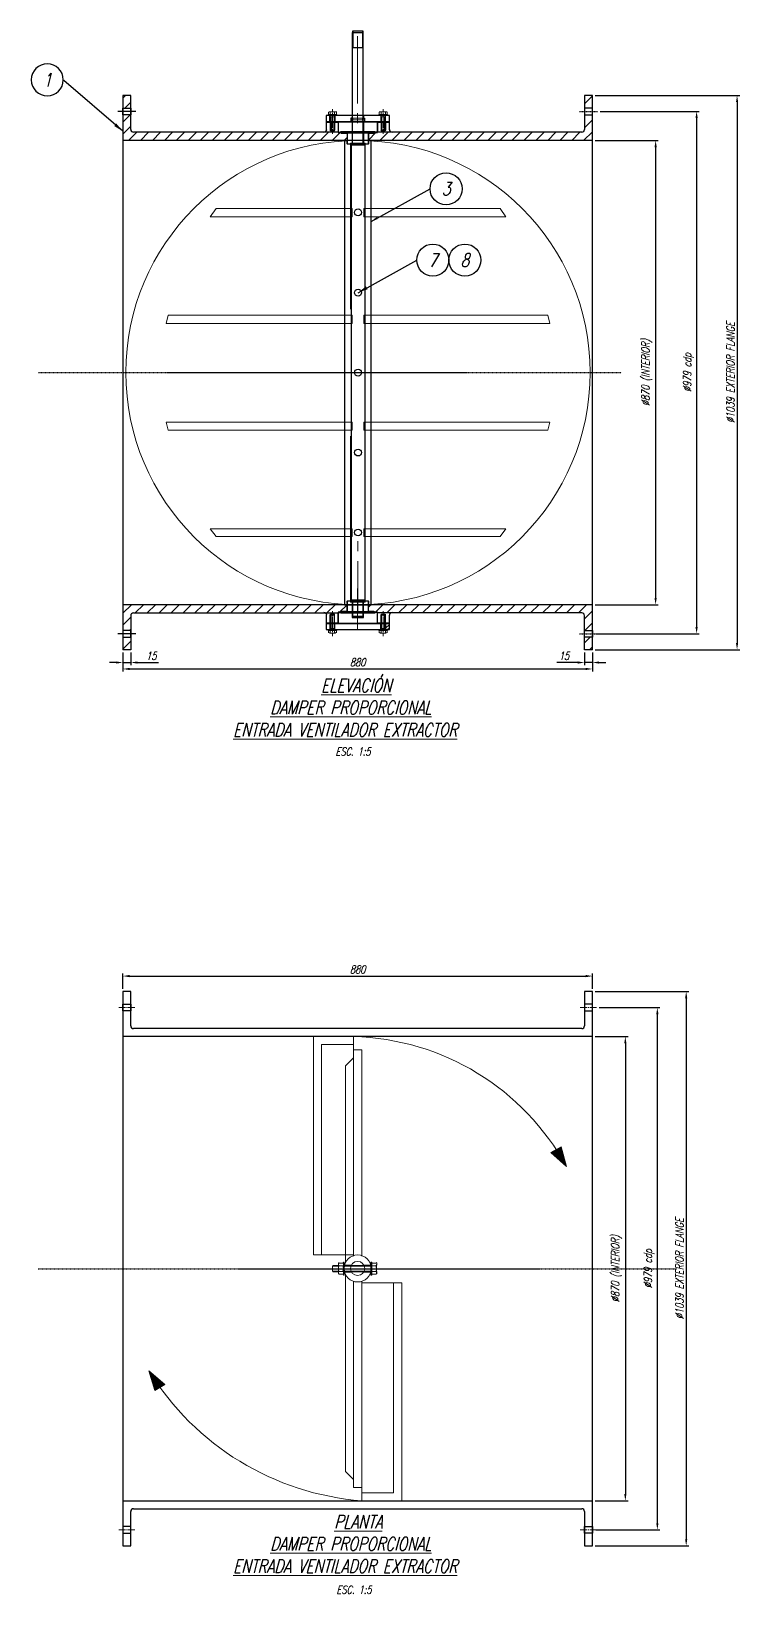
# Model space of a CAD drawing. Header units: millimetres. Extents: x 2392 to 5408, y 1309 to 4238.
# Drawn here: x 2392 to 3720, y 1309 to 4238 of the extents above; entities that cross this region are included whole.
import ezdxf
from ezdxf.enums import TextEntityAlignment as Align

# ---------------------------------------------------------------- set-up
doc = ezdxf.new("R2010")
doc.units = ezdxf.units.MM
doc.header["$LTSCALE"] = 5
doc.linetypes.add('CENTER', pattern=[2, 1.25, -0.25, 0.25, -0.25])
for name, color, linetype in [('IA-ACHU', 1, 'Continuous'), ('IA-DIBUJO', 3, 'Continuous'), ('IA-DIM', 7, 'Continuous'), ('IA-EJES', 4, 'CENTER'), ('IA-SIMBOLS', 2, 'Continuous')]:
    doc.layers.add(name, color=color, linetype=linetype)
doc.layers.add('IA-TITLE', color=6, linetype='Continuous', lineweight=13)
doc.layers.add('IA-TRAZ', color=8, linetype='Continuous', lineweight=5)
doc.styles.add('ING-AMB', font='romans.shx', dxfattribs={"width": 0.75, "oblique": 15})
doc.styles.add('SALVADOR', font='romans.shx', dxfattribs={"width": 0.75, "oblique": 15})
doc.dimstyles.new('50', dxfattribs={"dimscale": 50, "dimtxt": 3, "dimasz": 2.5, "dimexe": 1, "dimexo": 1, "dimgap": 1, "dimtad": 1, "dimdec": 0, "dimzin": 0, "dimdsep": 46, "dimtxsty": 'ING-AMB', "dimcen": 0.1, "dimclrd": 7, "dimclre": 7, "dimclrt": 2, "dimadec": 0, "dimazin": 0, "dimtfac": 1, "dimtdec": 0, "dimtmove": 0, "dimatfit": 0, "dimfxl": 1, "dimtolj": 1, "dimtzin": 0, "dimarcsym": 0})
doc.dimstyles.new('ING-AMB 5', dxfattribs={"dimscale": 5, "dimtxt": 3, "dimasz": 2.5, "dimexe": 1, "dimexo": 1, "dimgap": 1, "dimtad": 1, "dimdec": 0, "dimzin": 0, "dimdsep": 46, "dimtxsty": 'ING-AMB', "dimcen": 0.1, "dimclrd": 7, "dimclre": 7, "dimclrt": 2, "dimadec": 0, "dimazin": 0, "dimtfac": 1, "dimtdec": 0, "dimtmove": 0, "dimatfit": 0, "dimfxl": 1.25, "dimtolj": 1, "dimtzin": 0, "dimarcsym": 1})

# ---------------------------------------------------------------- blocks, each defined once
blk = doc.blocks.new('*D1')
at = {"layer": 'Defpoints', "color": 0, "transparency": 16777216}
for p in [(3443.5, 2467.1), (2563.5, 2438.2), (3443.5, 2438.2)]:
    blk.add_point(p, dxfattribs=at)
at = {"layer": 'IA-DIM', "color": 7, "lineweight": -2, "transparency": 16777216}
for p, q in [((2563.5, 2443.2), (2563.5, 2472.1)), ((2576, 2467.1), (3431, 2467.1)), ((3443.5, 2443.2), (3443.5, 2472.1))]:
    blk.add_line(p, q, dxfattribs=at)
at = {"layer": 'IA-DIM', "color": 7, "transparency": 16777216}
for points in [[(2576, 2469.2), (2576, 2465), (2563.5, 2467.1)], [(3431, 2469.2), (3431, 2465), (3443.5, 2467.1)]]:
    blk.add_solid(points, dxfattribs=at)
at = {"layer": 'IA-DIM', "color": 2, "transparency": 16777216, "insert": (3003.5, 2479.6), "char_height": 15, "attachment_point": 5, "style": 'ING-AMB'}
blk.add_mtext('\\A1;880', dxfattribs=at)
blk = doc.blocks.new('*D6')
at = {"layer": 'Defpoints', "color": 0, "transparency": 16777216}
for p in [(2563.5, 3078.7), (3443.5, 3078.7), (3443.5, 3042.7)]:
    blk.add_point(p, dxfattribs=at)
at = {"layer": 'IA-DIM', "color": 7, "lineweight": -2, "transparency": 16777216}
for p, q in [((2563.5, 3073.7), (2563.5, 3037.7)), ((3443.5, 3073.7), (3443.5, 3037.7)), ((2576, 3042.7), (3431, 3042.7))]:
    blk.add_line(p, q, dxfattribs=at)
at = {"layer": 'IA-DIM', "color": 7, "transparency": 16777216}
for points in [[(2576, 3044.8), (2576, 3040.7), (2563.5, 3042.7)], [(3431, 3044.8), (3431, 3040.7), (3443.5, 3042.7)]]:
    blk.add_solid(points, dxfattribs=at)
at = {"layer": 'IA-DIM', "color": 2, "transparency": 16777216, "insert": (3003.5, 3055.2), "char_height": 15, "attachment_point": 5, "style": 'ING-AMB'}
blk.add_mtext('\\A1;880', dxfattribs=at)
blk = doc.blocks.new('*D7')
at = {"layer": 'Defpoints', "color": 0, "transparency": 16777216}
for p in [(3428.6, 3078.7), (3443.5, 3078.7), (3428.6, 3054.8)]:
    blk.add_point(p, dxfattribs=at)
at = {"layer": 'IA-DIM', "color": 7, "lineweight": -2, "transparency": 16777216}
for p, q in [((3416.1, 3054.8), (3376.8, 3054.8)), ((3428.6, 3073.7), (3428.6, 3049.8)), ((3443.5, 3054.8), (3428.6, 3054.8)), ((3443.5, 3073.7), (3443.5, 3049.8)), ((3456, 3054.8), (3468.5, 3054.8))]:
    blk.add_line(p, q, dxfattribs=at)
at = {"layer": 'IA-DIM', "color": 7, "transparency": 16777216}
for points in [[(3416.1, 3056.9), (3416.1, 3052.7), (3428.6, 3054.8)], [(3456, 3056.9), (3456, 3052.7), (3443.5, 3054.8)]]:
    blk.add_solid(points, dxfattribs=at)
at = {"layer": 'IA-DIM', "color": 2, "transparency": 16777216, "insert": (3390.2, 3067.3), "char_height": 15, "attachment_point": 5, "style": 'ING-AMB'}
blk.add_mtext('\\A1;15', dxfattribs=at)
blk = doc.blocks.new('*D8')
at = {"layer": 'Defpoints', "color": 0, "transparency": 16777216}
for p in [(2563.5, 3078.7), (2578.3, 3078.7), (2578.3, 3054.8)]:
    blk.add_point(p, dxfattribs=at)
at = {"layer": 'IA-DIM', "color": 7, "lineweight": -2, "transparency": 16777216}
for p, q in [((2551, 3054.8), (2538.5, 3054.8)), ((2563.5, 3073.7), (2563.5, 3049.8)), ((2563.5, 3054.8), (2578.3, 3054.8)), ((2578.3, 3073.7), (2578.3, 3049.8)), ((2590.8, 3054.8), (2630.2, 3054.8))]:
    blk.add_line(p, q, dxfattribs=at)
at = {"layer": 'IA-DIM', "color": 7, "transparency": 16777216}
for points in [[(2551, 3056.9), (2551, 3052.7), (2563.5, 3054.8)], [(2590.8, 3056.9), (2590.8, 3052.7), (2578.3, 3054.8)]]:
    blk.add_solid(points, dxfattribs=at)
at = {"layer": 'IA-DIM', "color": 2, "transparency": 16777216, "insert": (2616.8, 3067.3), "char_height": 15, "attachment_point": 5, "style": 'ING-AMB'}
blk.add_mtext('\\A1;15', dxfattribs=at)
blk = doc.blocks.new('EJE')
blk.add_circle((0, 6), 6)
at = {"style": 'SALVADOR', "oblique": 15, "width": 0.75}
blk.add_attdef('N', text='', height=5, dxfattribs=at).set_placement((0, 6), align=Align.MIDDLE)
blk = doc.blocks.new('*D16')
at = {"layer": 'Defpoints', "color": 0, "transparency": 16777216}
for p in [(3443.5, 4033.2), (3443.5, 3163.2), (3561.9, 3163.2)]:
    blk.add_point(p, dxfattribs=at)
at = {"layer": 'IA-DIM', "color": 7, "lineweight": -2, "transparency": 16777216}
for p, q in [((3448.5, 4033.2), (3566.9, 4033.2)), ((3561.9, 4020.7), (3561.9, 3175.7)), ((3448.5, 3163.2), (3566.9, 3163.2))]:
    blk.add_line(p, q, dxfattribs=at)
at = {"layer": 'IA-DIM', "color": 7, "transparency": 16777216}
for points in [[(3559.8, 4020.7), (3564, 4020.7), (3561.9, 4033.2)], [(3559.8, 3175.7), (3564, 3175.7), (3561.9, 3163.2)]]:
    blk.add_solid(points, dxfattribs=at)
at = {"layer": 'IA-DIM', "color": 2, "transparency": 16777216, "insert": (3545.5, 3598.2), "char_height": 15, "width": 448.613, "attachment_point": 5, "rotation": 90, "style": 'ING-AMB'}
blk.add_mtext('\\A1;%%C870 (INTERIOR)', dxfattribs=at)
blk = doc.blocks.new('*D17')
at = {"layer": 'Defpoints', "color": 0, "transparency": 16777216}
for p in [(3452.9, 4087.7), (3444.8, 3108.7), (3638.7, 3108.7)]:
    blk.add_point(p, dxfattribs=at)
at = {"layer": 'IA-DIM', "color": 7, "lineweight": -2, "transparency": 16777216}
for p, q in [((3457.9, 4087.7), (3643.7, 4087.7)), ((3638.7, 4075.2), (3638.7, 3121.2)), ((3449.8, 3108.7), (3643.7, 3108.7))]:
    blk.add_line(p, q, dxfattribs=at)
at = {"layer": 'IA-DIM', "color": 7, "transparency": 16777216}
for points in [[(3636.6, 4075.2), (3640.8, 4075.2), (3638.7, 4087.7)], [(3636.6, 3121.2), (3640.8, 3121.2), (3638.7, 3108.7)]]:
    blk.add_solid(points, dxfattribs=at)
at = {"layer": 'IA-DIM', "color": 2, "transparency": 16777216, "insert": (3623.7, 3598.2), "char_height": 15, "width": 312.256, "attachment_point": 5, "rotation": 90, "style": 'ING-AMB'}
blk.add_mtext('\\A1;%%C979 cdp', dxfattribs=at)
blk = doc.blocks.new('*D18')
at = {"layer": 'Defpoints', "color": 0, "transparency": 16777216}
for p in [(3443.5, 4117.7), (3443.5, 3078.7), (3714.5, 3078.7)]:
    blk.add_point(p, dxfattribs=at)
at = {"layer": 'IA-DIM', "color": 7, "lineweight": -2, "transparency": 16777216}
for p, q in [((3448.5, 4117.7), (3719.5, 4117.7)), ((3714.5, 4105.2), (3714.5, 3091.2)), ((3448.5, 3078.7), (3719.5, 3078.7))]:
    blk.add_line(p, q, dxfattribs=at)
at = {"layer": 'IA-DIM', "color": 7, "transparency": 16777216}
for points in [[(3712.5, 4105.2), (3716.6, 4105.2), (3714.5, 4117.7)], [(3712.5, 3091.2), (3716.6, 3091.2), (3714.5, 3078.7)]]:
    blk.add_solid(points, dxfattribs=at)
at = {"layer": 'IA-DIM', "color": 2, "transparency": 16777216, "insert": (3702, 3598.2), "char_height": 15, "width": 518.991, "attachment_point": 5, "rotation": 90, "style": 'ING-AMB'}
blk.add_mtext('\\A1;%%C1039 EXTERIOR FLANGE', dxfattribs=at)
blk = doc.blocks.new('*D20')
at = {"layer": 'Defpoints', "color": 0, "transparency": 16777216}
for p in [(3443.5, 2353.7), (3443.5, 1483.7), (3505.2, 1483.7)]:
    blk.add_point(p, dxfattribs=at)
at = {"layer": 'IA-DIM', "color": 7, "lineweight": -2, "transparency": 16777216}
for p, q in [((3448.5, 2353.7), (3510.2, 2353.7)), ((3505.2, 2341.2), (3505.2, 1496.2)), ((3448.5, 1483.7), (3510.2, 1483.7))]:
    blk.add_line(p, q, dxfattribs=at)
at = {"layer": 'IA-DIM', "color": 7, "transparency": 16777216}
for points in [[(3503.1, 2341.2), (3507.2, 2341.2), (3505.2, 2353.7)], [(3503.1, 1496.2), (3507.2, 1496.2), (3505.2, 1483.7)]]:
    blk.add_solid(points, dxfattribs=at)
at = {"layer": 'IA-DIM', "color": 2, "transparency": 16777216, "insert": (3488.7, 1918.7), "char_height": 15, "width": 448.613, "attachment_point": 5, "rotation": 90, "style": 'ING-AMB'}
blk.add_mtext('\\A1;%%C870 (INTERIOR)', dxfattribs=at)
blk = doc.blocks.new('*D19')
at = {"layer": 'Defpoints', "color": 0, "transparency": 16777216}
for p in [(3443.5, 2438.2), (3443.5, 1399.2), (3619.2, 1399.2)]:
    blk.add_point(p, dxfattribs=at)
at = {"layer": 'IA-DIM', "color": 7, "lineweight": -2, "transparency": 16777216}
for p, q in [((3448.5, 2438.2), (3624.2, 2438.2)), ((3619.2, 2425.7), (3619.2, 1411.7)), ((3448.5, 1399.2), (3624.2, 1399.2))]:
    blk.add_line(p, q, dxfattribs=at)
at = {"layer": 'IA-DIM', "color": 7, "transparency": 16777216}
for points in [[(3617.1, 2425.7), (3621.2, 2425.7), (3619.2, 2438.2)], [(3617.1, 1411.7), (3621.2, 1411.7), (3619.2, 1399.2)]]:
    blk.add_solid(points, dxfattribs=at)
at = {"layer": 'IA-DIM', "color": 2, "transparency": 16777216, "insert": (3606.7, 1918.7), "char_height": 15, "width": 518.991, "attachment_point": 5, "rotation": 90, "style": 'ING-AMB'}
blk.add_mtext('\\A1;%%C1039 EXTERIOR FLANGE', dxfattribs=at)
blk = doc.blocks.new('*D21')
at = {"layer": 'Defpoints', "color": 0, "transparency": 16777216}
for p in [(3450.9, 2408.2), (3444.8, 1429.2), (3565.1, 1429.2)]:
    blk.add_point(p, dxfattribs=at)
at = {"layer": 'IA-DIM', "color": 7, "lineweight": -2, "transparency": 16777216}
for p, q in [((3455.9, 2408.2), (3570.1, 2408.2)), ((3565.1, 2395.7), (3565.1, 1441.7)), ((3449.8, 1429.2), (3570.1, 1429.2))]:
    blk.add_line(p, q, dxfattribs=at)
at = {"layer": 'IA-DIM', "color": 7, "transparency": 16777216}
for points in [[(3563.1, 2395.7), (3567.2, 2395.7), (3565.1, 2408.2)], [(3563.1, 1441.7), (3567.2, 1441.7), (3565.1, 1429.2)]]:
    blk.add_solid(points, dxfattribs=at)
at = {"layer": 'IA-DIM', "color": 2, "transparency": 16777216, "insert": (3550.1, 1918.7), "char_height": 15, "width": 312.256, "attachment_point": 5, "rotation": 90, "style": 'ING-AMB'}
blk.add_mtext('\\A1;%%C979 cdp', dxfattribs=at)

msp = doc.modelspace()

# ---------------------------------------------------------------- hatches: boundary and pattern name
at = {"transparency": 33554559}
h = msp.add_hatch(color=256, dxfattribs=at)
h.paths.add_polyline_path([(3053.1, 1447.4), (3052.7, 1447.4), (3053.1, 1447.4)], flags=0)
h.paths.add_polyline_path([(3053.1, 1447.4), (3052.8, 1447.4), (3053.1, 1447.4)], flags=0)
h.paths.add_polyline_path([(3053.1, 1447.4), (3052.8, 1447.4), (3053.1, 1447.4)], flags=0)
h = msp.add_hatch(color=256, dxfattribs=at)
h.paths.add_polyline_path([(3054.7, 1453.2), (3054.6, 1453.2), (3054.7, 1453.2)], flags=0)
h.paths.add_polyline_path([(3054.7, 1453.2), (3054.6, 1453.2), (3054.7, 1453.2)], flags=0)
h.paths.add_polyline_path([(3054.7, 1453.2), (3054.6, 1453.2), (3054.7, 1453.2)], flags=0)
h.paths.add_polyline_path([(3054.7, 1453.2), (3054.6, 1453.2), (3054.7, 1453.2)], flags=0)
h = msp.add_hatch(color=256, dxfattribs=at)
h.paths.add_polyline_path([(3054.9, 1453.2), (3054.6, 1453.2), (3054.9, 1453.2)], flags=0)
h.paths.add_polyline_path([(3054.9, 1453.2), (3054.7, 1453.2), (3054.9, 1453.2)], flags=0)
h.paths.add_polyline_path([(3054.9, 1453.2), (3054.7, 1453.2), (3054.9, 1453.2)], flags=0)
h = msp.add_hatch(color=256, dxfattribs=at)
h.paths.add_polyline_path([(3058.9, 1451.2), (3058.6, 1451.2), (3058.9, 1451.2)], flags=0)
h.paths.add_polyline_path([(3058.9, 1451.2), (3058.7, 1451.2), (3058.9, 1451.2)], flags=0)
h.paths.add_polyline_path([(3058.9, 1451.2), (3058.7, 1451.2), (3058.9, 1451.2)], flags=0)
h = msp.add_hatch(color=256, dxfattribs=at)
h.paths.add_polyline_path([(3059.5, 1444.8), (3059.5, 1444.8), (3059.5, 1444.8)], flags=0)
h.paths.add_polyline_path([(3059.5, 1444.8), (3059.5, 1444.8), (3059.5, 1444.8)], flags=0)
h.paths.add_polyline_path([(3059.5, 1444.8), (3059.4, 1444.8), (3059.5, 1444.8)], flags=0)
h = msp.add_hatch(color=256, dxfattribs=at)
h.paths.add_polyline_path([(3054.9, 1431.1), (3054.9, 1431.1), (3054.9, 1431.1)], flags=0)
h.paths.add_polyline_path([(3054.9, 1431.1), (3054.8, 1431.1), (3054.9, 1431.1)], flags=0)
h.paths.add_polyline_path([(3054.9, 1431.1), (3054.8, 1431.1), (3054.9, 1431.1)], flags=0)
h.paths.add_polyline_path([(3054.9, 1431.1), (3054.8, 1431.1), (3054.9, 1431.1)], flags=0)
h = msp.add_hatch(color=256, dxfattribs=at)
h.paths.add_polyline_path([(3055, 1431.2), (3054.9, 1431.2), (3055, 1431.2)], flags=0)
h.paths.add_polyline_path([(3055, 1431.2), (3054.9, 1431.2), (3055, 1431.2)], flags=0)
h.paths.add_polyline_path([(3055, 1431.2), (3054.9, 1431.2), (3055, 1431.2)], flags=0)
h.paths.add_polyline_path([(3055, 1431.2), (3054.9, 1431.2), (3055, 1431.2)], flags=0)
h.paths.add_polyline_path([(3055, 1431.2), (3054.9, 1431.2), (3055, 1431.2)], flags=0)
h = msp.add_hatch(color=256, dxfattribs=at)
h.paths.add_polyline_path([(3055, 1430.9), (3054.9, 1430.9), (3055, 1430.9)], flags=0)
h.paths.add_polyline_path([(3055, 1430.9), (3054.9, 1430.9), (3055, 1430.9)], flags=0)
h.paths.add_polyline_path([(3055, 1430.9), (3054.9, 1430.9), (3055, 1430.9)], flags=0)
at = {"layer": 'IA-ACHU'}
h = msp.add_hatch(dxfattribs=at)
h.set_pattern_fill('ANSI31', color=256, scale=5)
h.paths.add_polyline_path([(2578.3, 4117.7), (2563.5, 4117.7), (2563.5, 4093.8), (2578.3, 4093.8)])
h.paths.add_polyline_path([(2983.9, 4046.7), (2973.8, 4046.7), (2973.1, 4046.7), (2972.5, 4046.7), (2972.1, 4047.4), (2971.8, 4047.4), (2971.8, 4048.1), (2967.1, 4048.1), (2967.1, 4048.7), (2583.4, 4048.7, -0.414214), (2578.3, 4053.8), (2578.3, 4081.6), (2563.5, 4081.6), (2563.5, 4033.2), (2983.9, 4033.2)])
h.paths.add_polyline_path([(3443.5, 4081.6), (3428.6, 4081.6), (3428.6, 4053.8, -0.414214), (3423.6, 4048.7), (3040.6, 4048.7), (3040.6, 4048.1), (3035.9, 4048.1), (3035.9, 4047.4), (3035.2, 4047.4), (3035.2, 4046.7), (3034.5, 4046.7), (3033.9, 4046.7), (3033.2, 4046.7), (3032.5, 4046.7), (3023.7, 4046.7), (3023.7, 4033.2), (3028.8, 4033.2), (3443.5, 4033.2)])
h.paths.add_polyline_path([(3443.5, 4117.7), (3428.6, 4117.7), (3428.6, 4093.8), (3443.5, 4093.8)])
h = msp.add_hatch(dxfattribs=at)
h.set_pattern_fill('ANSI31', color=256, scale=5)
h.paths.add_polyline_path([(2578.3, 3078.7), (2563.5, 3078.7), (2563.5, 3102.6), (2578.3, 3102.6)])
h.paths.add_polyline_path([(2983.9, 3149.7), (2973.8, 3149.7), (2973.1, 3149.7), (2972.5, 3149.7), (2972.1, 3149), (2971.8, 3149), (2971.8, 3148.4), (2967.1, 3148.4), (2967.1, 3147.7), (2583.4, 3147.7, 0.414214), (2578.3, 3142.6), (2578.3, 3114.8), (2563.5, 3114.8), (2563.5, 3163.2), (2983.9, 3163.2)])
h.paths.add_polyline_path([(3443.5, 3114.8), (3428.6, 3114.8), (3428.6, 3142.6, 0.414214), (3423.6, 3147.7), (3040.6, 3147.7), (3040.6, 3148.4), (3035.9, 3148.4), (3035.9, 3149), (3035.2, 3149), (3035.2, 3149.7), (3034.5, 3149.7), (3033.9, 3149.7), (3033.2, 3149.7), (3032.5, 3149.7), (3023.7, 3149.7), (3023.7, 3163.2), (3028.8, 3163.2), (3443.5, 3163.2)])
h.paths.add_polyline_path([(3443.5, 3078.7), (3428.6, 3078.7), (3428.6, 3102.6), (3443.5, 3102.6)])

# ---------------------------------------------------------------- linework, layer by layer
at = {"layer": 'IA-DIBUJO', "lineweight": 30}
for p, q in [((2578.3, 4117.7), (2563.5, 4117.7)), ((2563.5, 4117.7), (2563.5, 3078.7)), ((2578.3, 4053.8), (2578.3, 4117.7)), ((3443.5, 4117.7), (3428.6, 4117.7)), ((3428.6, 4117.7), (3428.6, 4053.8)), ((3443.5, 3078.7), (3443.5, 4117.7)), ((3443.5, 4033.2), (2563.5, 4033.2)), ((3443.5, 3163.2), (2563.5, 3163.2)), ((2578.3, 3142.6), (2578.3, 3078.7)), ((3428.6, 3078.7), (3428.6, 3142.6)), ((2578.3, 3078.7), (2563.5, 3078.7)), ((3443.5, 3078.7), (3428.6, 3078.7))]:
    msp.add_line(p, q, dxfattribs=at)
for points in [[(2563.5, 4093.8), (2578.3, 4093.8), (2578.3, 4081.6), (2563.5, 4081.6)], [(3443.5, 4093.8), (3428.6, 4093.8), (3428.6, 4081.6), (3443.5, 4081.6)], [(2563.5, 3102.6), (2578.3, 3102.6), (2578.3, 3114.8), (2563.5, 3114.8)], [(3443.5, 3102.6), (3428.6, 3102.6), (3428.6, 3114.8), (3443.5, 3114.8)], [(2563.5, 2414.3), (2578.3, 2414.3), (2578.3, 2402.2), (2563.5, 2402.2)], [(3443.5, 2414.3), (3428.6, 2414.3), (3428.6, 2402.2), (3443.5, 2402.2)], [(3443.5, 1483.7), (3443.5, 2353.7), (2563.5, 2353.7), (2563.5, 1483.7)], [(2563.5, 1423.2), (2578.3, 1423.2), (2578.3, 1435.3), (2563.5, 1435.3)], [(3443.5, 1423.2), (3428.6, 1423.2), (3428.6, 1435.3), (3443.5, 1435.3)]]:
    msp.add_lwpolyline(points, close=True, dxfattribs=at)
for points in [[(2967.1, 4048.7), (2583.4, 4048.7)], [(3423.6, 4048.7), (3040.6, 4048.7)], [(2583.4, 3147.7), (2966.4, 3147.7)], [(3423.6, 3147.7), (3040.6, 3147.7)], [(2578.3, 2373.7), (2578.3, 2438.2), (2563.5, 2438.2), (2563.5, 1399.2), (2578.3, 1399.2), (2578.3, 1463.8)], [(3428.6, 1463.8), (3428.6, 1399.2), (3443.5, 1399.2), (3443.5, 2438.2), (3428.6, 2438.2), (3428.6, 2373.7)], [(3423.6, 2368.6), (2583.4, 2368.6)], [(2583.4, 1468.9), (3423.6, 1468.9)]]:
    msp.add_lwpolyline(points, dxfattribs=at)
at = {"layer": 'IA-DIBUJO', "lineweight": 9}
for points in [[(2568.2, 2408.2), (2556.1, 2408.2)], [(2572.3, 2408.2), (2570.2, 2408.2)], [(2585.8, 2408.2), (2573.6, 2408.2)], [(3420.6, 2408.2), (3432.7, 2408.2)], [(3434.7, 2408.2), (3436.7, 2408.2)], [(3438.8, 2408.2), (3450.9, 2408.2)], [(2568.2, 1429.2), (2556.1, 1429.2)], [(2572.3, 1429.2), (2570.2, 1429.2)], [(2585.8, 1429.2), (2573.6, 1429.2)], [(3420.6, 1429.2), (3432.7, 1429.2)], [(3434.7, 1429.2), (3436.7, 1429.2)], [(3438.8, 1429.2), (3450.9, 1429.2)]]:
    msp.add_lwpolyline(points, dxfattribs=at)
at = {"layer": 'IA-DIBUJO', "lineweight": 30}
for centre, start, end in [((2583.4, 4053.8), 180.0004, 269.9996), ((3423.6, 4053.8), 270.0004, 359.9996), ((2583.4, 3142.6), 90.0004, 179.9996), ((3423.6, 3142.6), 0.0004, 89.9996), ((2583.4, 2373.7), 180.0004, 269.9996), ((3423.6, 2373.7), 270.0004, 359.9996), ((2583.4, 1463.8), 90.0004, 179.9996), ((3423.6, 1463.8), 0.0004, 89.9996)]:
    msp.add_arc(centre, 5.06, start, end, dxfattribs=at)
at = {"layer": 'IA-EJES', "ltscale": 0.25}
for p, q in [((2405.3, 3598.2), (3497.7, 3598.2)), ((2404.6, 1918.7), (3602.3, 1918.7))]:
    msp.add_line(p, q, dxfattribs=at)
for points in [[(2587.8, 4087.7), (2554.1, 4087.7)], [(3419.2, 4087.7), (3452.9, 4087.7)], [(2587.8, 3108.7), (2554.1, 3108.7)], [(3419.2, 3108.7), (3452.9, 3108.7)]]:
    msp.add_lwpolyline(points, dxfattribs=at)
at = {"layer": 'IA-TRAZ', "lineweight": 30}
for points in [[(3013.6, 4207.6), (3013.6, 4238), (2994, 4238), (2994, 4207.6)], [(3013.6, 4235.9), (3012.9, 4238), (2994.7, 4238), (2994, 4235.9)], [(2944.8, 4079.8), (2944.8, 4067.6), (2967.1, 4067.6), (2967.1, 4048.1), (2971.8, 4048.1), (2972.5, 4046.7), (2973.8, 4046.7), (2983.9, 4046.7), (2983.9, 4027.1), (3023.7, 4027.1), (3023.7, 4046.7), (3033.9, 4046.7), (3035.2, 4047.4), (3035.9, 4048.1), (3040.6, 4048.1), (3040.6, 4067.6), (3062.9, 4067.6), (3062.9, 4079.8)], [(2971.8, 4050.1), (2978.5, 4050.1), (2978.5, 4048.1), (2983.9, 4048.1), (2983.9, 4027.1), (3023.7, 4027.1), (3023.7, 4048.1), (3028.5, 4048.1), (3028.5, 4050.1), (3035.9, 4050.1), (3035.9, 4048.1), (3040.6, 4048.1), (3040.6, 4067.6), (3062.9, 4067.6), (3062.9, 4079.8), (2944.8, 4079.8), (2944.8, 4067.6), (2967.1, 4067.6), (2967.1, 4048.1), (2971.8, 4048.1)], [(3028.8, 3163.2), (3028.8, 4033.2), (2978.9, 4033.2), (2978.9, 3163.2)], [(2992, 4027.1), (2991.3, 4025.1), (3016.3, 4025.1), (3015.6, 4027.1)], [(3062.9, 3116.6), (3062.9, 3128.8), (3040.6, 3128.8), (3040.6, 3149), (3035.9, 3149), (3035.2, 3149.7), (3033.9, 3150.4), (3023.7, 3150.4), (3023.7, 3170), (2983.9, 3170), (2983.9, 3150.4), (2973.8, 3150.4), (2972.5, 3149.7), (2971.8, 3149), (2967.1, 3149), (2967.1, 3128.8), (2944.8, 3128.8), (2944.8, 3116.6)], [(3035.9, 3147), (3028.5, 3147), (3028.5, 3149), (3023.7, 3149), (3023.7, 3170), (2983.9, 3170), (2983.9, 3149), (2978.5, 3149), (2978.5, 3147), (2971.8, 3147), (2971.8, 3149), (2967.1, 3149), (2967.1, 3128.8), (2944.8, 3128.8), (2944.8, 3116.6), (3062.9, 3116.6), (3062.9, 3128.8), (3040.6, 3128.8), (3040.6, 3149), (3035.9, 3149)], [(2992, 3170), (2991.3, 3172), (3016.3, 3172), (3015.6, 3170)], [(2994, 3170), (2994, 3141.6)], [(3013.6, 3141.6), (3013.6, 3170), (3013.6, 3141.6), (3012.9, 3139.6), (2994.7, 3139.6), (2994, 3141.6)]]:
    msp.add_lwpolyline(points, close=True, dxfattribs=at)
for points in [[(2994, 4027.1), (2994, 4235.9)], [(3013.6, 4027.1), (3013.6, 4235.9)], [(2951.5, 4067.6), (2951.5, 4079.8)], [(2961, 4079.8), (2961, 4067.6)], [(2993.4, 4079.8), (2993.4, 4075), (2990.7, 4075), (2990.7, 4068.3), (2993.4, 4068.3), (2993.4, 4027.1)], [(3014.3, 4079.8), (3014.3, 4075), (3016.3, 4075), (3016.3, 4068.3), (3014.3, 4068.3), (3014.3, 4027.1)], [(3046.7, 4079.8), (3046.7, 4067.6)], [(3055.5, 4067.6), (3055.5, 4079.8)], [(3062.9, 4053.5), (3062.9, 4068.3), (2944.8, 4068.3), (2944.8, 4053.5)], [(2952.2, 4068.3), (2952.2, 4052.8)], [(2953.6, 4051.4), (2952.2, 4052.8), (2960.3, 4052.8), (2959.6, 4051.4)], [(2953.6, 4068.3), (2953.6, 4051.4), (2959.6, 4051.4), (2959.6, 4068.3)], [(2960.3, 4068.3), (2960.3, 4052.8)], [(2967.1, 4068.3), (2967.1, 4048.7), (2983.9, 4048.7), (2983.9, 4033.2)], [(3040.6, 4068.3), (3040.6, 4048.7), (3023.7, 4048.7), (3023.7, 4033.2)], [(3047.4, 4068.3), (3047.4, 4052.8)], [(3048, 4051.4), (3047.4, 4052.8), (3055.5, 4052.8), (3054.1, 4051.4)], [(3048, 4068.3), (3048, 4051.4), (3054.1, 4051.4), (3054.1, 4068.3)], [(3055.5, 4068.3), (3055.5, 4052.8)], [(2991.7, 3170), (2991.7, 4026.5), (3016.7, 4026.5), (3016.7, 3170)], [(2967.1, 3128.1), (2967.1, 3148.4), (2983.9, 3148.4), (2983.9, 3163.2)], [(2993.4, 3170), (2993.4, 3138.9), (3014.3, 3138.9), (3014.3, 3170)], [(3040.6, 3128.1), (3040.6, 3148.4), (3023.7, 3148.4), (3023.7, 3163.2)], [(2944.8, 3143.6), (2944.8, 3128.1), (3062.9, 3128.1), (3062.9, 3143.6)], [(2953.6, 3145.7), (2952.2, 3144.3), (2960.3, 3144.3), (2959.6, 3145.7)], [(2952.2, 3128.1), (2952.2, 3144.3)], [(2953.6, 3128.1), (2953.6, 3145.7), (2959.6, 3145.7), (2959.6, 3128.1)], [(2960.3, 3128.1), (2960.3, 3144.3)], [(3048, 3145.7), (3047.4, 3144.3), (3055.5, 3144.3), (3054.1, 3145.7)], [(3047.4, 3128.1), (3047.4, 3144.3)], [(3048, 3128.1), (3048, 3145.7), (3054.1, 3145.7), (3054.1, 3128.1)], [(3055.5, 3128.1), (3055.5, 3144.3)], [(2951.5, 3128.8), (2951.5, 3116.6)], [(2961, 3116.6), (2961, 3128.8)], [(3046.7, 3116.6), (3046.7, 3128.8)], [(3058.2, 3128.8), (3055.5, 3126.8)], [(3055.5, 3128.8), (3055.5, 3116.6)], [(3062.9, 3126.1), (3055.5, 3119.3)], [(3062.9, 3119.3), (3060.2, 3116.6)]]:
    msp.add_lwpolyline(points, dxfattribs=at)
at = {"layer": 'IA-TRAZ', "lineweight": 9}
for points in [[(2995.4, 4207.6), (2995.4, 4238)], [(3003.5, 4102.7), (3003.5, 4228.5)], [(3012.3, 4207.6), (3012.3, 4238)], [(2948.8, 4086.5), (2948.8, 4081.8), (2963.7, 4081.8), (2963.7, 4086.5)], [(2950.9, 4087.2), (2952.2, 4087.2), (2960.3, 4087.2), (2960.3, 4081.8), (2960.3, 4052.1)], [(2952.2, 4087.2), (2952.2, 4081.8), (2952.2, 4052.1)], [(2959.6, 4077.7), (2959.6, 4050.8), (2953.6, 4050.8), (2953.6, 4077.7)], [(2956.3, 4091.9), (2956.3, 4086.5)], [(2956.3, 4085.2), (2956.3, 4083.1), (2956.3, 4073.7)], [(2956.3, 4081.1), (2956.3, 4071.7), (2956.3, 4069.7), (2956.3, 4068.3)], [(2962.3, 4087.2), (2960.3, 4087.2)], [(2992.7, 4075), (3015, 4075)], [(2992.7, 4071.7), (3015, 4071.7)], [(3003.5, 4065.6), (3003.5, 4084.5)], [(3058.8, 4086.5), (3058.8, 4081.8), (3044, 4081.8), (3044, 4086.5)], [(3045.3, 4087.2), (3047.4, 4087.2)], [(3056.8, 4087.2), (3055.5, 4087.2), (3047.4, 4087.2), (3047.4, 4081.8), (3047.4, 4052.1)], [(3048, 4077.7), (3048, 4050.8), (3054.1, 4050.8), (3054.1, 4077.7)], [(3051.4, 4091.9), (3051.4, 4086.5)], [(3051.4, 4085.2), (3051.4, 4083.1)], [(3051.4, 4084.5), (3051.4, 4073.7)], [(3051.4, 4081.1), (3051.4, 4071.7), (3051.4, 4069.7), (3051.4, 4068.3), (3051.4, 4056.8), (3051.4, 4066.3)], [(3055.5, 4087.2), (3055.5, 4081.8), (3055.5, 4052.1)], [(2959.6, 4050.8), (2960.3, 4052.1), (2952.2, 4052.1), (2953.6, 4050.8)], [(2956.3, 4067.6), (2956.3, 4058.2)], [(2956.3, 4066.3), (2956.3, 4056.8)], [(2956.3, 4054.8), (2956.3, 4052.8)], [(2956.3, 4051.4), (2956.3, 4046)], [(2973.8, 4046.7), (3033.9, 4046.7)], [(2978.5, 4050.1), (3028.5, 4050.1)], [(2992.7, 4068.3), (3015, 4068.3)], [(3048, 4050.8), (3047.4, 4052.1), (3055.5, 4052.1), (3054.1, 4050.8)], [(3051.4, 4054.8), (3051.4, 4052.8)], [(3051.4, 4051.4), (3051.4, 4046)], [(3024.4, 4031.9), (3024.4, 4027.1), (2983.3, 4027.1), (2983.3, 4031.9)], [(2983.9, 4029.2), (2983.9, 4029.2)], [(3017.3, 3717.3), (3017.3, 4028.5), (2990.3, 4028.5), (2990.3, 3717.3)], [(3023.7, 4029.2), (3023.7, 4029.2)], [(2990.3, 3479.1), (2990.3, 3167.9), (3017.3, 3167.9), (3017.3, 3479.1)], [(3003.8, 3263.8), (3003.8, 3282)], [(3003.8, 3156.5), (3003.8, 3151.1), (3003.8, 3244.9)], [(3003.5, 3116.6), (3003.5, 3193.6)], [(3024.4, 3165.2), (3024.4, 3170), (2983.3, 3170), (2983.3, 3165.2)], [(2983.9, 3167.9), (2983.9, 3167.9)], [(3023.7, 3167.9), (3023.7, 3167.9)], [(2950.9, 3109.9), (2952.2, 3109.9), (2960.3, 3109.9), (2960.3, 3114.6), (2960.3, 3145)], [(2959.6, 3145.7), (2960.3, 3145), (2952.2, 3145), (2953.6, 3145.7)], [(2952.2, 3109.9), (2952.2, 3114.6), (2952.2, 3145)], [(2959.6, 3118.7), (2959.6, 3145.7), (2953.6, 3145.7), (2953.6, 3118.7)], [(2956.3, 3145.7), (2956.3, 3151.1)], [(2956.3, 3141.6), (2956.3, 3143.6)], [(2956.3, 3130.8), (2956.3, 3140.3)], [(2956.3, 3116), (2956.3, 3124.7), (2956.3, 3126.8), (2956.3, 3128.8), (2956.3, 3139.6)], [(3033.9, 3150.4), (2973.8, 3150.4)], [(3028.5, 3147), (2978.5, 3147)], [(3048, 3145.7), (3047.4, 3145), (3055.5, 3145), (3054.1, 3145.7)], [(3056.8, 3109.9), (3055.5, 3109.9), (3047.4, 3109.9), (3047.4, 3114.6), (3047.4, 3145)], [(3048, 3118.7), (3048, 3145.7), (3054.1, 3145.7), (3054.1, 3118.7)], [(3051.4, 3145.7), (3051.4, 3151.1)], [(3051.4, 3141.6), (3051.4, 3143.6)], [(3051.4, 3130.8), (3051.4, 3140.3)], [(3051.4, 3125.4), (3051.4, 3126.8), (3051.4, 3128.8), (3051.4, 3138.9)], [(3055.5, 3109.9), (3055.5, 3114.6), (3055.5, 3145)], [(2948.8, 3110.6), (2948.8, 3114.6), (2963.7, 3114.6), (2963.7, 3110.6)], [(2956.3, 3112.6), (2956.3, 3123.4)], [(2956.3, 3111.9), (2956.3, 3113.9)], [(2956.3, 3104.5), (2956.3, 3109.9)], [(2962.3, 3109.9), (2960.3, 3109.9)], [(3058.8, 3110.6), (3058.8, 3114.6), (3044, 3114.6), (3044, 3110.6)], [(3045.3, 3109.9), (3047.4, 3109.9)], [(3051.4, 3116), (3051.4, 3124.7)], [(3051.4, 3113.3), (3051.4, 3123.4)], [(3051.4, 3111.9), (3051.4, 3113.9)], [(3051.4, 3104.5), (3051.4, 3109.9)], [(2980.9, 1929.5), (2980.9, 2299.1), (2995.7, 2313.9), (2995.7, 1942.4)], [(2995.7, 1942.4), (2995.7, 2328.8), (3011.3, 2328.8), (3011.3, 1942.4)], [(3053.8, 1918.7), (2953.2, 1918.7)], [(2964.7, 1918.7), (2953.9, 1918.7)], [(2967.4, 1923.5), (2956.6, 1923.5), (2957.3, 1924.8), (2967.4, 1924.8)], [(2956.6, 1923.5), (2956.6, 1914), (2957.3, 1912.7), (2967.4, 1912.7)], [(2967.4, 1914), (2956.6, 1914)], [(2968.1, 1918.7), (2966.7, 1918.7)], [(2967.4, 1926.8), (2967.4, 1910.6)], [(2975.5, 1928.9), (2968.1, 1928.9)], [(2975.5, 1913.3), (2968.1, 1913.3)], [(2975.5, 1908.6), (2968.1, 1908.6)], [(2979.5, 1918.7), (2970.1, 1918.7)], [(2976.8, 1926.8), (2976.8, 1910.6)], [(3028.1, 1924.8), (2978.2, 1924.8)], [(3028.1, 1923.5), (2978.2, 1923.5)], [(3028.1, 1914), (2978.2, 1914)], [(3028.1, 1912.7), (2978.2, 1912.7)], [(2979.5, 1925.5), (2991.7, 1925.5)], [(2991.7, 1912), (2979.5, 1912)], [(2995.7, 1895.1), (2995.7, 1523.6), (2980.9, 1538.4), (2980.9, 1907.9)], [(2983.6, 1918.7), (2981.6, 1918.7)], [(2994.4, 1918.7), (2984.9, 1918.7)], [(2994.4, 1918.7), (3012.6, 1918.7)], [(2998.4, 1918.7), (2996.4, 1918.7)], [(3009.9, 1918.7), (3000.5, 1918.7)], [(3013.3, 1918.7), (3011.3, 1918.7)], [(3027.5, 1925.5), (3015.3, 1925.5)], [(3024.8, 1918.7), (3015.3, 1918.7)], [(3015.3, 1912), (3027.5, 1912)], [(3028.1, 1918.7), (3026.8, 1918.7)], [(3037.6, 1928.9), (3030.2, 1928.9), (3030.2, 1908.6), (3037.6, 1908.6)], [(3041, 1918.7), (3030.2, 1918.7)], [(3037.6, 1913.3), (3030.2, 1913.3)], [(3038.9, 1926.8), (3038.9, 1910.6)], [(3011.3, 1895.1), (3011.3, 1508.7), (2995.7, 1508.7), (2995.7, 1895.1)]]:
    msp.add_lwpolyline(points, dxfattribs=at)
at = {"layer": 'IA-TRAZ', "lineweight": 0}
for points in [[(3062.9, 4079.8), (2944.8, 4079.8)], [(3062.9, 4067.6), (2944.8, 4067.6), (3040.6, 4067.6)], [(3035.9, 4048.1), (2967.1, 4048.1), (3040.6, 4048.1)], [(3023.7, 4046.7), (2973.8, 4046.7)], [(2993, 3905.6), (2738.1, 3905.6)], [(3015.3, 3905.6), (3270.3, 3905.6)], [(2648.3, 3705.9), (2993, 3705.9)], [(3360, 3705.9), (3015.3, 3705.9)], [(2648.3, 3490.6), (2993, 3490.6)], [(3360, 3490.6), (3015.3, 3490.6)], [(2993, 3290.8), (2738.1, 3290.8)], [(3015.3, 3290.8), (3270.3, 3290.8)], [(2971.8, 3149), (3040.6, 3149), (2967.1, 3149)], [(2983.9, 3150.4), (3033.9, 3150.4)], [(2944.8, 3128.8), (3062.9, 3128.8), (2967.1, 3128.8)], [(2944.8, 3116.6), (3062.9, 3116.6)]]:
    msp.add_lwpolyline(points, dxfattribs=at)
at = {"layer": 'IA-TRAZ', "lineweight": 9}
for points in [[(2964.4, 4081.8), (2948.2, 4081.8), (2948.2, 4079.8), (2964.4, 4079.8)], [(2952.2, 4077.7), (2960.3, 4077.7)], [(2994.7, 4073.7), (2994, 4073.7), (2994, 4074.4), (2994, 4075), (2993.4, 4075), (2992.7, 4075), (2992, 4075), (2991.3, 4074.4), (2991.3, 4073.7), (2990.7, 4073.7), (2990.7, 4073), (2991.3, 4073), (2991.3, 4072.4), (2992, 4071.7), (2992.7, 4071.7), (2993.4, 4071.7), (2994, 4071.7), (2994, 4072.4), (2994, 4073), (2994.7, 4073)], [(2994.7, 4069.7), (2994.7, 4070.3), (2994, 4070.3), (2994, 4071), (2993.4, 4071.7), (2992.7, 4071.7), (2992, 4071.7), (2991.3, 4071), (2991.3, 4070.3), (2990.7, 4070.3), (2990.7, 4069.7), (2991.3, 4069.7), (2991.3, 4069), (2991.3, 4068.3), (2992, 4068.3), (2992.7, 4068.3), (2993.4, 4068.3), (2994, 4068.3), (2994, 4069)], [(3016.3, 4073.7), (3016.3, 4074.4), (3015.6, 4075), (3015, 4075), (3014.3, 4075), (3013.6, 4074.4), (3012.9, 4073.7), (3012.9, 4073), (3013.6, 4072.4), (3014.3, 4071.7), (3015, 4071.7), (3015.6, 4071.7), (3016.3, 4072.4), (3016.3, 4073)], [(3016.3, 4069.7), (3016.3, 4070.3), (3016.3, 4071), (3015.6, 4071), (3015.6, 4071.7), (3015, 4071.7), (3014.3, 4071.7), (3013.6, 4071), (3013.6, 4070.3), (3012.9, 4070.3), (3012.9, 4069.7), (3013.6, 4069), (3013.6, 4068.3), (3014.3, 4068.3), (3015, 4068.3), (3015.6, 4068.3), (3016.3, 4068.3), (3016.3, 4069)], [(3043.3, 4081.8), (3059.5, 4081.8), (3059.5, 4079.8), (3043.3, 4079.8)], [(3055.5, 4077.7), (3047.4, 4077.7)], [(2975.2, 4048.1), (2975.2, 4048.7), (2975.2, 4049.4), (2974.5, 4050.1), (2973.8, 4050.1), (2973.1, 4050.1), (2972.5, 4050.1), (2972.5, 4049.4), (2971.8, 4049.4), (2971.8, 4048.7), (2971.8, 4048.1), (2971.8, 4047.4), (2972.5, 4047.4), (2972.5, 4046.7), (2973.1, 4046.7), (2973.8, 4046.7), (2974.5, 4046.7), (2975.2, 4047.4)], [(2978.5, 4048.1), (2978.5, 4048.7), (2978.5, 4049.4), (2977.9, 4049.4), (2977.9, 4050.1), (2977.2, 4050.1), (2976.5, 4050.1), (2975.8, 4050.1), (2975.8, 4049.4), (2975.2, 4049.4), (2975.2, 4048.7), (2975.2, 4048.1), (2975.2, 4047.4), (2975.8, 4046.7), (2976.5, 4046.7), (2977.2, 4046.7), (2977.9, 4046.7), (2977.9, 4047.4), (2978.5, 4047.4)], [(3032.5, 4048.1), (3032.5, 4048.7), (3032.5, 4049.4), (3031.8, 4049.4), (3031.8, 4050.1), (3031.2, 4050.1), (3030.5, 4050.1), (3029.8, 4050.1), (3029.8, 4049.4), (3029.1, 4049.4), (3029.1, 4048.7), (3029.1, 4048.1), (3029.1, 4047.4), (3029.8, 4046.7), (3030.5, 4046.7), (3031.2, 4046.7), (3031.8, 4046.7), (3031.8, 4047.4), (3032.5, 4047.4)], [(3035.9, 4048.1), (3035.9, 4048.7), (3035.2, 4049.4), (3035.2, 4050.1), (3034.5, 4050.1), (3033.9, 4050.1), (3033.2, 4050.1), (3032.5, 4049.4), (3032.5, 4048.7), (3031.8, 4048.7), (3031.8, 4048.1), (3032.5, 4048.1), (3032.5, 4047.4), (3032.5, 4046.7), (3033.2, 4046.7), (3033.9, 4046.7), (3034.5, 4046.7), (3035.2, 4046.7), (3035.2, 4047.4), (3035.9, 4047.4)], [(2993, 3905.6), (2738.1, 3905.6), (2727.3, 3890.1), (2993, 3890.1)], [(3015.3, 3905.6), (3270.3, 3905.6), (3281.1, 3890.1), (3015.3, 3890.1)], [(2648.3, 3705.9), (2993, 3705.9), (2993, 3690.3), (2644.9, 3690.3)], [(3360, 3705.9), (3015.3, 3705.9), (3015.3, 3690.3), (3363.4, 3690.3)], [(2648.3, 3490.6), (2993, 3490.6), (2993, 3505.4), (2644.9, 3505.4)], [(3360, 3490.6), (3015.3, 3490.6), (3015.3, 3505.4), (3363.4, 3505.4)], [(2993, 3290.8), (2738.1, 3290.8), (2727.3, 3305.6), (2993, 3305.6)], [(3015.3, 3290.8), (3270.3, 3290.8), (3281.1, 3305.6), (3015.3, 3305.6)], [(2971.8, 3148.4), (2971.8, 3147.7), (2972.5, 3147.7), (2972.5, 3147), (2973.1, 3147), (2973.8, 3147), (2974.5, 3147), (2975.2, 3147), (2975.2, 3147.7), (2975.2, 3148.4), (2975.2, 3149), (2975.2, 3149.7), (2974.5, 3149.7), (2974.5, 3150.4), (2973.8, 3150.4), (2973.1, 3150.4), (2972.5, 3149.7), (2971.8, 3149)], [(2975.2, 3148.4), (2975.2, 3147.7), (2975.8, 3147), (2976.5, 3147), (2977.2, 3147), (2977.9, 3147), (2978.5, 3147.7), (2978.5, 3148.4), (2978.5, 3149), (2978.5, 3149.7), (2977.9, 3149.7), (2977.2, 3150.4), (2976.5, 3150.4), (2975.8, 3150.4), (2975.8, 3149.7), (2975.2, 3149.7), (2975.2, 3149)], [(3029.1, 3148.4), (3029.1, 3147.7), (3029.1, 3147), (3029.8, 3147), (3030.5, 3147), (3031.2, 3147), (3031.8, 3147), (3031.8, 3147.7), (3032.5, 3147.7), (3032.5, 3148.4), (3032.5, 3149), (3031.8, 3149.7), (3031.2, 3150.4), (3030.5, 3150.4), (3029.8, 3150.4), (3029.8, 3149.7), (3029.1, 3149.7), (3029.1, 3149)], [(3031.8, 3148.4), (3032.5, 3148.4), (3032.5, 3147.7), (3032.5, 3147), (3033.2, 3147), (3033.9, 3147), (3034.5, 3147), (3035.2, 3147), (3035.2, 3147.7), (3035.9, 3147.7), (3035.9, 3148.4), (3035.9, 3149), (3035.2, 3149), (3035.2, 3149.7), (3034.5, 3149.7), (3034.5, 3150.4), (3033.9, 3150.4), (3033.2, 3150.4), (3033.2, 3149.7), (3032.5, 3149.7), (3032.5, 3149)], [(2964.4, 3114.6), (2948.2, 3114.6), (2948.2, 3116.6), (2964.4, 3116.6)], [(2952.2, 3118.7), (2960.3, 3118.7)], [(3043.3, 3114.6), (3059.5, 3114.6), (3059.5, 3116.6), (3043.3, 3116.6)], [(3055.5, 3118.7), (3047.4, 3118.7)], [(2920.8, 2353.7), (2995.7, 2353.7), (2995.7, 1944.4), (2920.8, 1944.4)], [(2935.7, 2338.9), (2995.7, 2338.9), (2995.7, 1944.4), (2935.7, 1944.4)], [(3385.2, 2147.2), (3365.6, 2136.4), (3394.6, 2110.1)], [(2976.8, 1930.9), (2976.8, 1906.6), (2978.2, 1906.6), (2978.2, 1930.9)], [(3028.1, 1930.9), (3028.1, 1906.6), (3030.2, 1906.6), (3030.2, 1930.9)], [(3086.2, 1483.7), (3011.3, 1483.7), (3011.3, 1892.4), (3086.2, 1892.4)], [(3070.7, 1498.6), (3011.3, 1498.6), (3011.3, 1892.4), (3070.7, 1892.4)], [(2623.2, 1690.3), (2642.1, 1701.7), (2612.4, 1727.4)]]:
    msp.add_lwpolyline(points, close=True, dxfattribs=at)
at = {"layer": 'IA-TRAZ', "lineweight": 0}
for points in [[(3023.7, 4046.7), (2972.5, 4046.7), (3035.2, 4047.4)], [(2983.9, 3150.4), (3035.2, 3149.7), (2972.5, 3149.7)]]:
    msp.add_lwpolyline(points, close=True, dxfattribs=at)
at = {"layer": 'IA-TRAZ', "lineweight": 9}
for points in [[(2968.7, 1930, 0.461864), (2968.6, 1924.3, 0.230961), (2968.7, 1913.8, 0.461864), (2968.7, 1908.2)], [(2975.6, 1913.9, 0.230961), (2975.5, 1924.1), (2968.1, 1924.1)], [(3037.7, 1913.9, 0.230961), (3037.6, 1924.1), (3030.2, 1924.1)]]:
    msp.add_lwpolyline(points, format="xyb", dxfattribs=at)
for centre, radius in [((3004.2, 3598.2), 435), ((3003.5, 1919.1), 25.3), ((3003.5, 1919.1), 13.2)]:
    msp.add_circle(centre, radius, dxfattribs=at)
at = {"layer": 'IA-TRAZ', "lineweight": 30}
for centre in [(3004.2, 3898.5), (3004.2, 3898.5), (3004.2, 3748), (3004.2, 3748), (3004.2, 3598.2), (3004.2, 3598.2), (3004.2, 3448.4), (3004.2, 3448.4), (3004.2, 3298.5), (3004.2, 3298.5)]:
    msp.add_circle(centre, 6.41, dxfattribs=at)
at = {"layer": 'IA-TRAZ', "lineweight": 9}
for centre, radius, start, end in [((2951.2, 4084.2), 3.04, 58.0557, 121.9443), ((2956.6, 4070.7), 16.5, 75.7723, 104.2277), ((2962.7, 4084.2), 3.04, 58.0557, 121.9443), ((3045.7, 4084.2), 3.04, 58.0557, 121.9443), ((3051.8, 4070.7), 16.5, 75.7723, 104.2277), ((3057.2, 4084.2), 3.04, 58.0557, 121.9443), ((2951.2, 3113.6), 3.04, 238.0518, 301.9482), ((2956.6, 3126.4), 16.5, 255.7727, 284.2273), ((2962.7, 3113.6), 3.04, 238.0518, 301.9482), ((3045.7, 3113.6), 3.04, 238.0518, 301.9482), ((3051.8, 3126.4), 16.5, 255.7727, 284.2273), ((3057.2, 3113.6), 3.04, 238.0518, 301.9482), ((2984, 1886.3), 467.6, 28.5986, 88.5658), ((2973.8, 1927.2), 3.71, 310.419, 49.581), ((2973.8, 1911), 3.71, 310.419, 49.581), ((3035.9, 1927.2), 3.71, 310.419, 49.581), ((3035.9, 1911), 3.71, 310.419, 49.581), ((3051, 1997.1), 514.9, 211.5886, 265.5758)]:
    msp.add_arc(centre, radius, start, end, dxfattribs=at)
at = {"layer": 'IA-TRAZ', "lineweight": 30}
for centre, start, end in [((2940.4, 4053.8), 270.0004, 359.9996), ((3068, 4053.8), 180.0004, 269.9996), ((2940.4, 3143.3), 0.0004, 89.9996), ((3068, 3143.3), 90.0004, 179.9996)]:
    msp.add_arc(centre, 5.06, start, end, dxfattribs=at)
at = {"layer": 'IA-TRAZ', "lineweight": 9}
for points in [[(3385.2, 2147.2), (3387.9, 2136.4), (3365.6, 2136.4)], [(3387.9, 2136.4), (3365.6, 2136.4), (3394.6, 2110.1)], [(2612.4, 1727.4), (2642.1, 1701.7), (2619.8, 1701.7)], [(2642.1, 1701.7), (2619.8, 1701.7), (2623.2, 1690.3)]]:
    msp.add_solid(points, dxfattribs=at)

# ---------------------------------------------------------------- block references
at = {"layer": 'IA-SIMBOLS'}
ref = msp.add_blockref('EJE', (2421.9, 4116.9), dxfattribs=dict(at, xscale=-5, yscale=5, zscale=5))
ref.add_attrib('N', '1', dxfattribs={"layer": '0', "height": 25, "style": 'SALVADOR', "oblique": 15, "width": 0.75}).set_placement((2421.9, 4146.9), align=Align.MIDDLE)
at = {"layer": 'IA-SIMBOLS', "xscale": 5, "yscale": 5, "zscale": 5}
for p, values in [((3169.2, 3912.6), {'N': '3'}), ((3144.5, 3779.1), {'N': '7'}), ((3204.5, 3779.1), {'N': '8'})]:
    msp.add_blockref('EJE', p, dxfattribs=at).add_auto_attribs(values)

# ---------------------------------------------------------------- texts
at = {"layer": 'IA-DIM', "color": 2, "char_height": 15, "attachment_point": 7, "style": 'ING-AMB'}
for insert in [(2962.1, 2880.4), (2963.8, 1309.5)]:
    msp.add_mtext('ESC. 1:5', dxfattribs=dict(at, insert=insert))
at = {"layer": 'IA-TITLE', "char_height": 25, "attachment_point": 1, "style": 'ING-AMB'}
for s, insert in [('\\pi397.20776;{\\LELEVACIÓN\\P\\pi301.89641;DAMPER PROPORCIONAL\\P\\pi232.22074;ENTRADA VENTILADOR EXTRACTOR}', (2537.7, 3024.4)), ('\\pi421.9857;{\\LPLANTA\\P\\pi301.89641;DAMPER PROPORCIONAL\\P\\pi232.22074;ENTRADA VENTILADOR EXTRACTOR}', (2537.7, 1457))]:
    msp.add_mtext_dynamic_manual_height_columns(s, width=939.507, gutter_width=250, heights=[177.1], dxfattribs=dict(at, insert=insert))

# ---------------------------------------------------------------- dimensions: what is measured, and where the dimension line sits
at = {"layer": 'IA-DIM'}
for base, p1, p2, text, picture, middle in [((3714.5, 3078.7), (3443.5, 4117.7), (3443.5, 3078.7), '%%C<> EXTERIOR FLANGE', '*D18', (3702, 3598.2)), ((3638.7, 3108.7), (3452.9, 4087.7), (3444.8, 3108.7), '%%C<> cdp', '*D17', (3623.7, 3598.2)), ((3561.9, 3163.2), (3443.5, 4033.2), (3443.5, 3163.2), '%%C<> (INTERIOR)', '*D16', (3545.5, 3598.2)), ((3619.2, 1399.2), (3443.5, 2438.2), (3443.5, 1399.2), '%%C<> EXTERIOR FLANGE', '*D19', (3606.7, 1918.7)), ((3565.1, 1429.2), (3450.9, 2408.2), (3444.8, 1429.2), '%%C<> cdp', '*D21', (3550.1, 1918.7)), ((3505.2, 1483.7), (3443.5, 2353.7), (3443.5, 1483.7), '%%C<> (INTERIOR)', '*D20', (3488.7, 1918.7))]:
    dim = msp.add_linear_dim(base=base, p1=p1, p2=p2, angle=90, text=text, dimstyle='ING-AMB 5', override={"dimpost": '\\X'}, dxfattribs=at)
    dim.commit()
    dim.dimension.update_dxf_attribs({"geometry": picture, "text_midpoint": middle})
dim = msp.add_linear_dim(base=(2578.3, 3054.8), p1=(2563.5, 3078.7), p2=(2578.3, 3078.7), angle=180, dimstyle='ING-AMB 5', override={"dimpost": '\\X'}, dxfattribs=at)
dim.commit()
dim.dimension.update_dxf_attribs({"geometry": '*D8', "text_midpoint": (2616.8, 3067.3)})
for base, p1, p2, picture, middle in [((3443.5, 3042.7), (2563.5, 3078.7), (3443.5, 3078.7), '*D6', (3003.5, 3055.2)), ((3428.6, 3054.8), (3443.5, 3078.7), (3428.6, 3078.7), '*D7', (3390.2, 3067.3)), ((3443.5, 2467.1), (2563.5, 2438.2), (3443.5, 2438.2), '*D1', (3003.5, 2479.6))]:
    dim = msp.add_linear_dim(base=base, p1=p1, p2=p2, dimstyle='ING-AMB 5', override={"dimpost": '\\X'}, dxfattribs=at)
    dim.commit()
    dim.dimension.update_dxf_attribs({"geometry": picture, "text_midpoint": middle})

# ---------------------------------------------------------------- leaders
for points in [[(2563.4, 4050.5), (2453, 4145.9)], [(3004.2, 3748), (3114.5, 3809.1)]]:
    msp.add_leader(points, dimstyle='50', override={"dimscale": 7.5, "dimgap": 1, "dimtad": 0}, dxfattribs=at)
msp.add_leader([(3028.8, 3881.6), (3139.2, 3942.6)], dimstyle='ING-AMB 5', dxfattribs=at)

doc.saveas('drawing.dxf')
